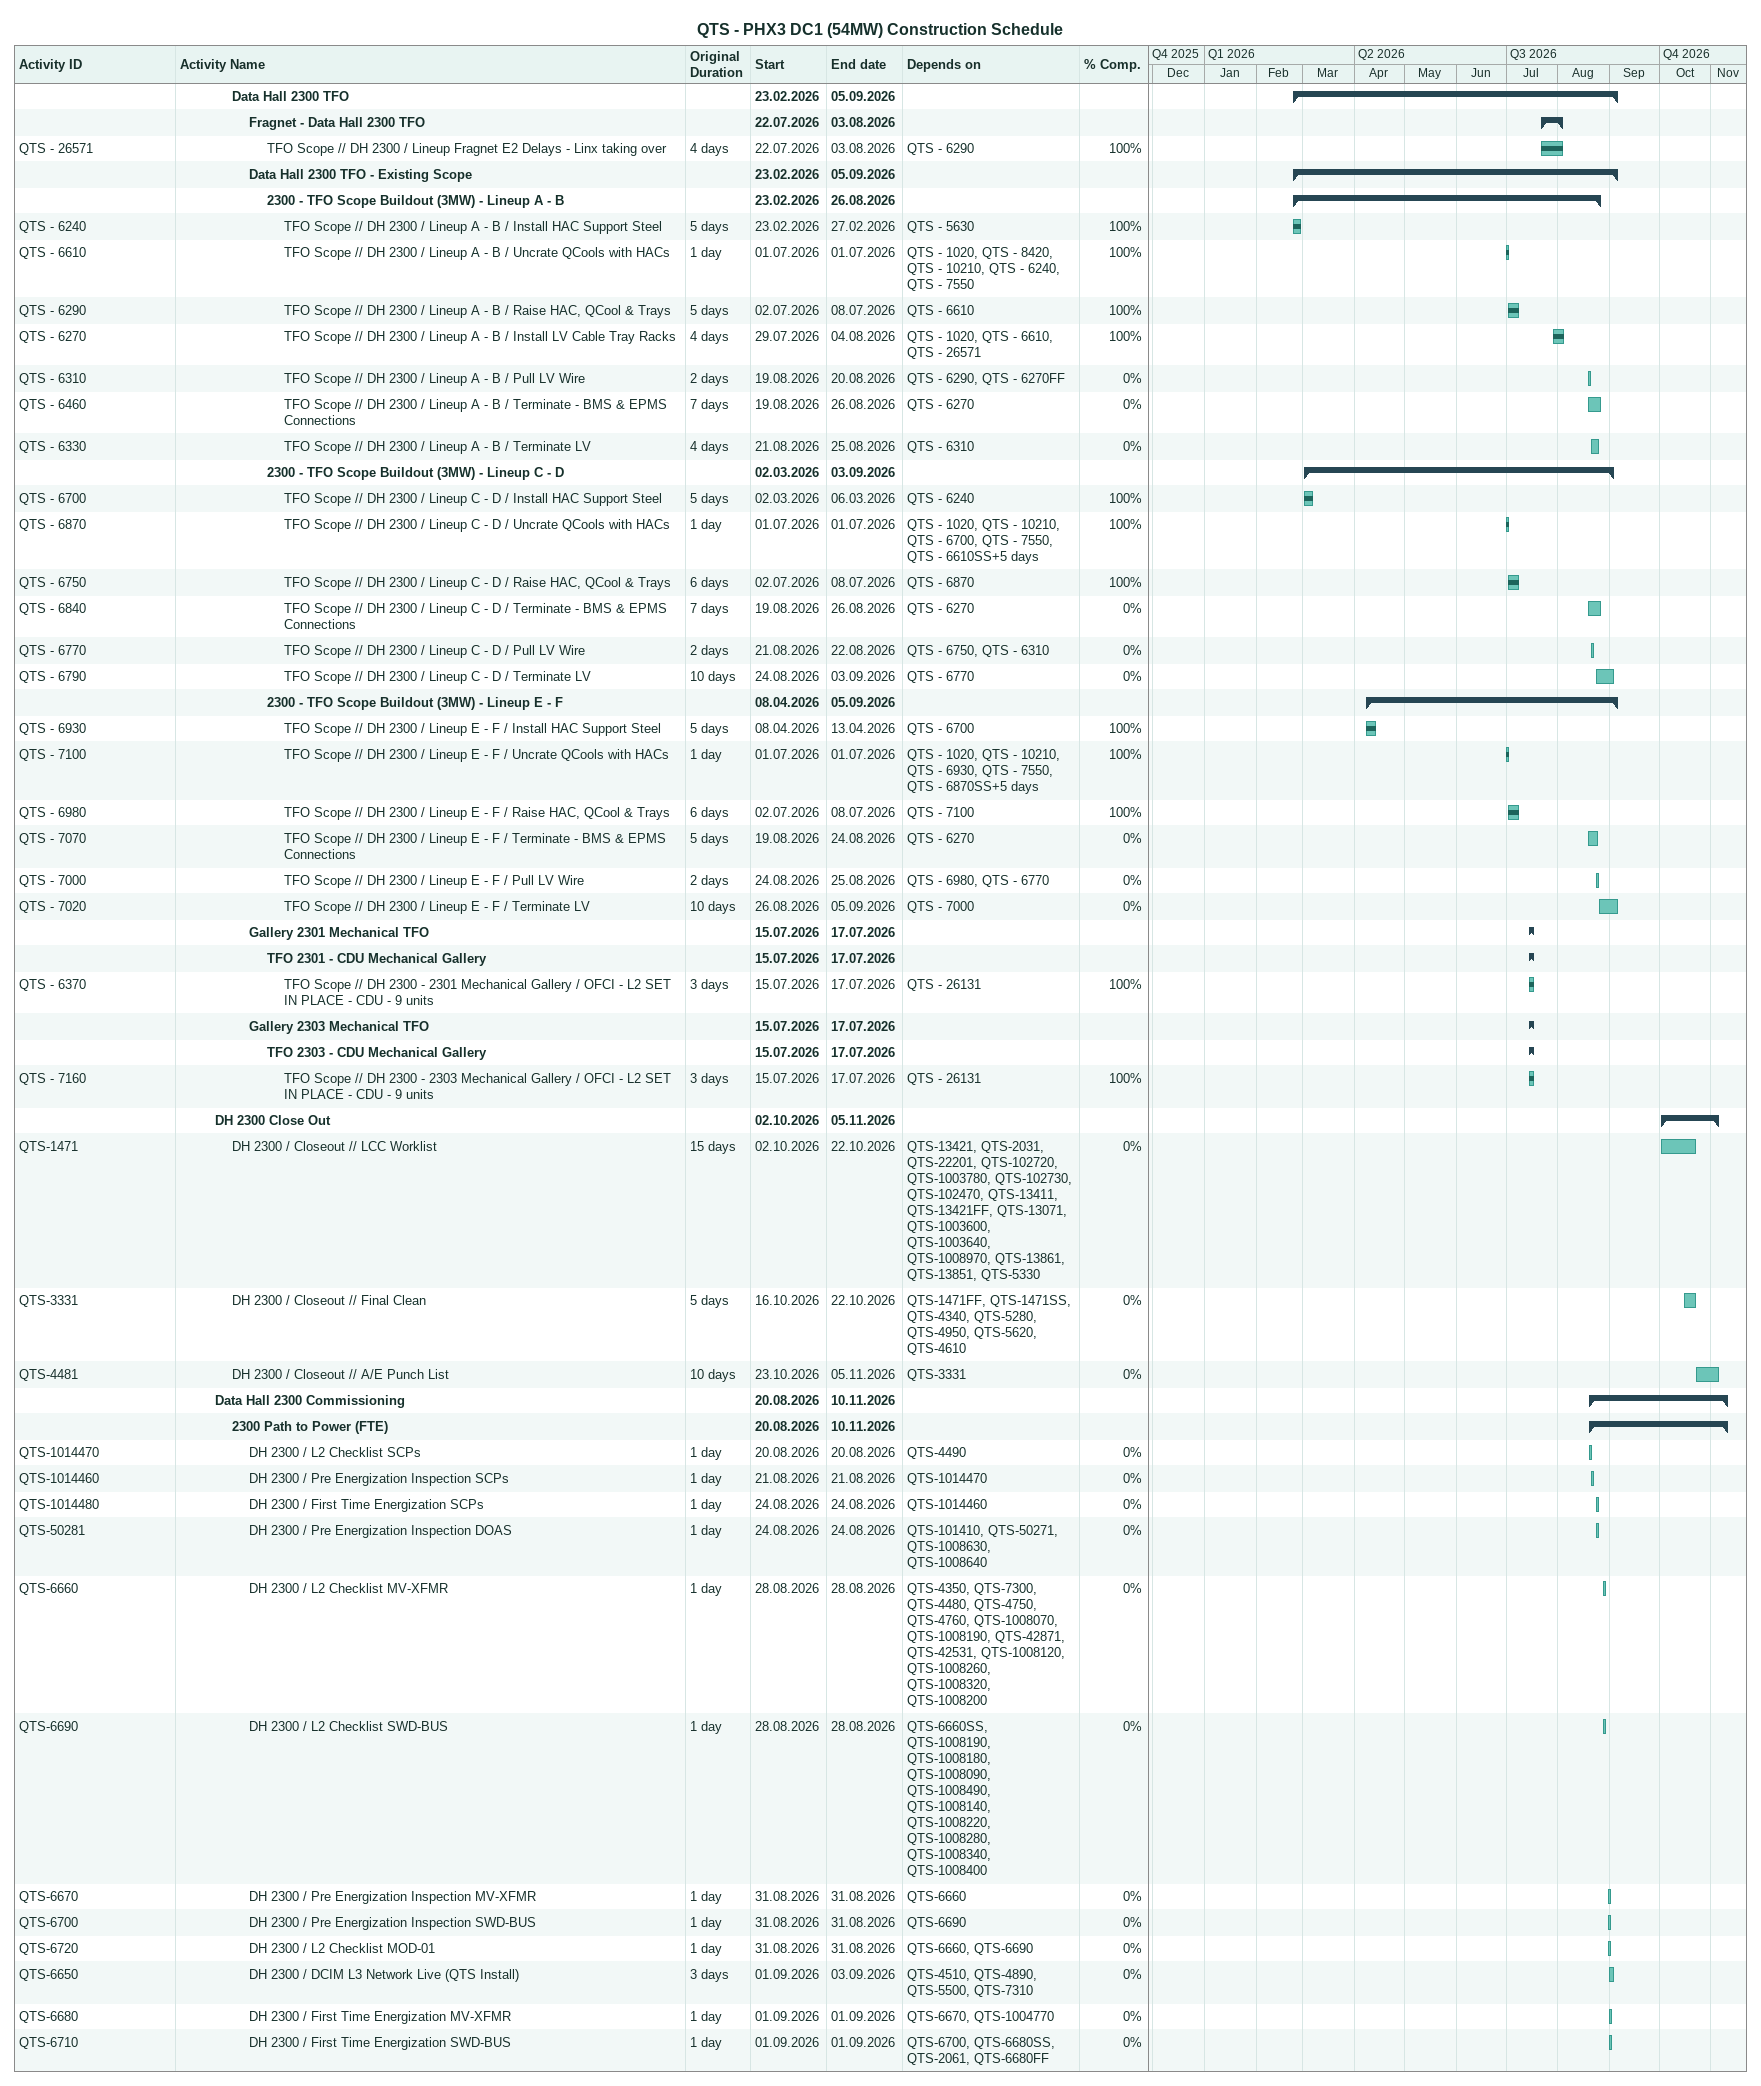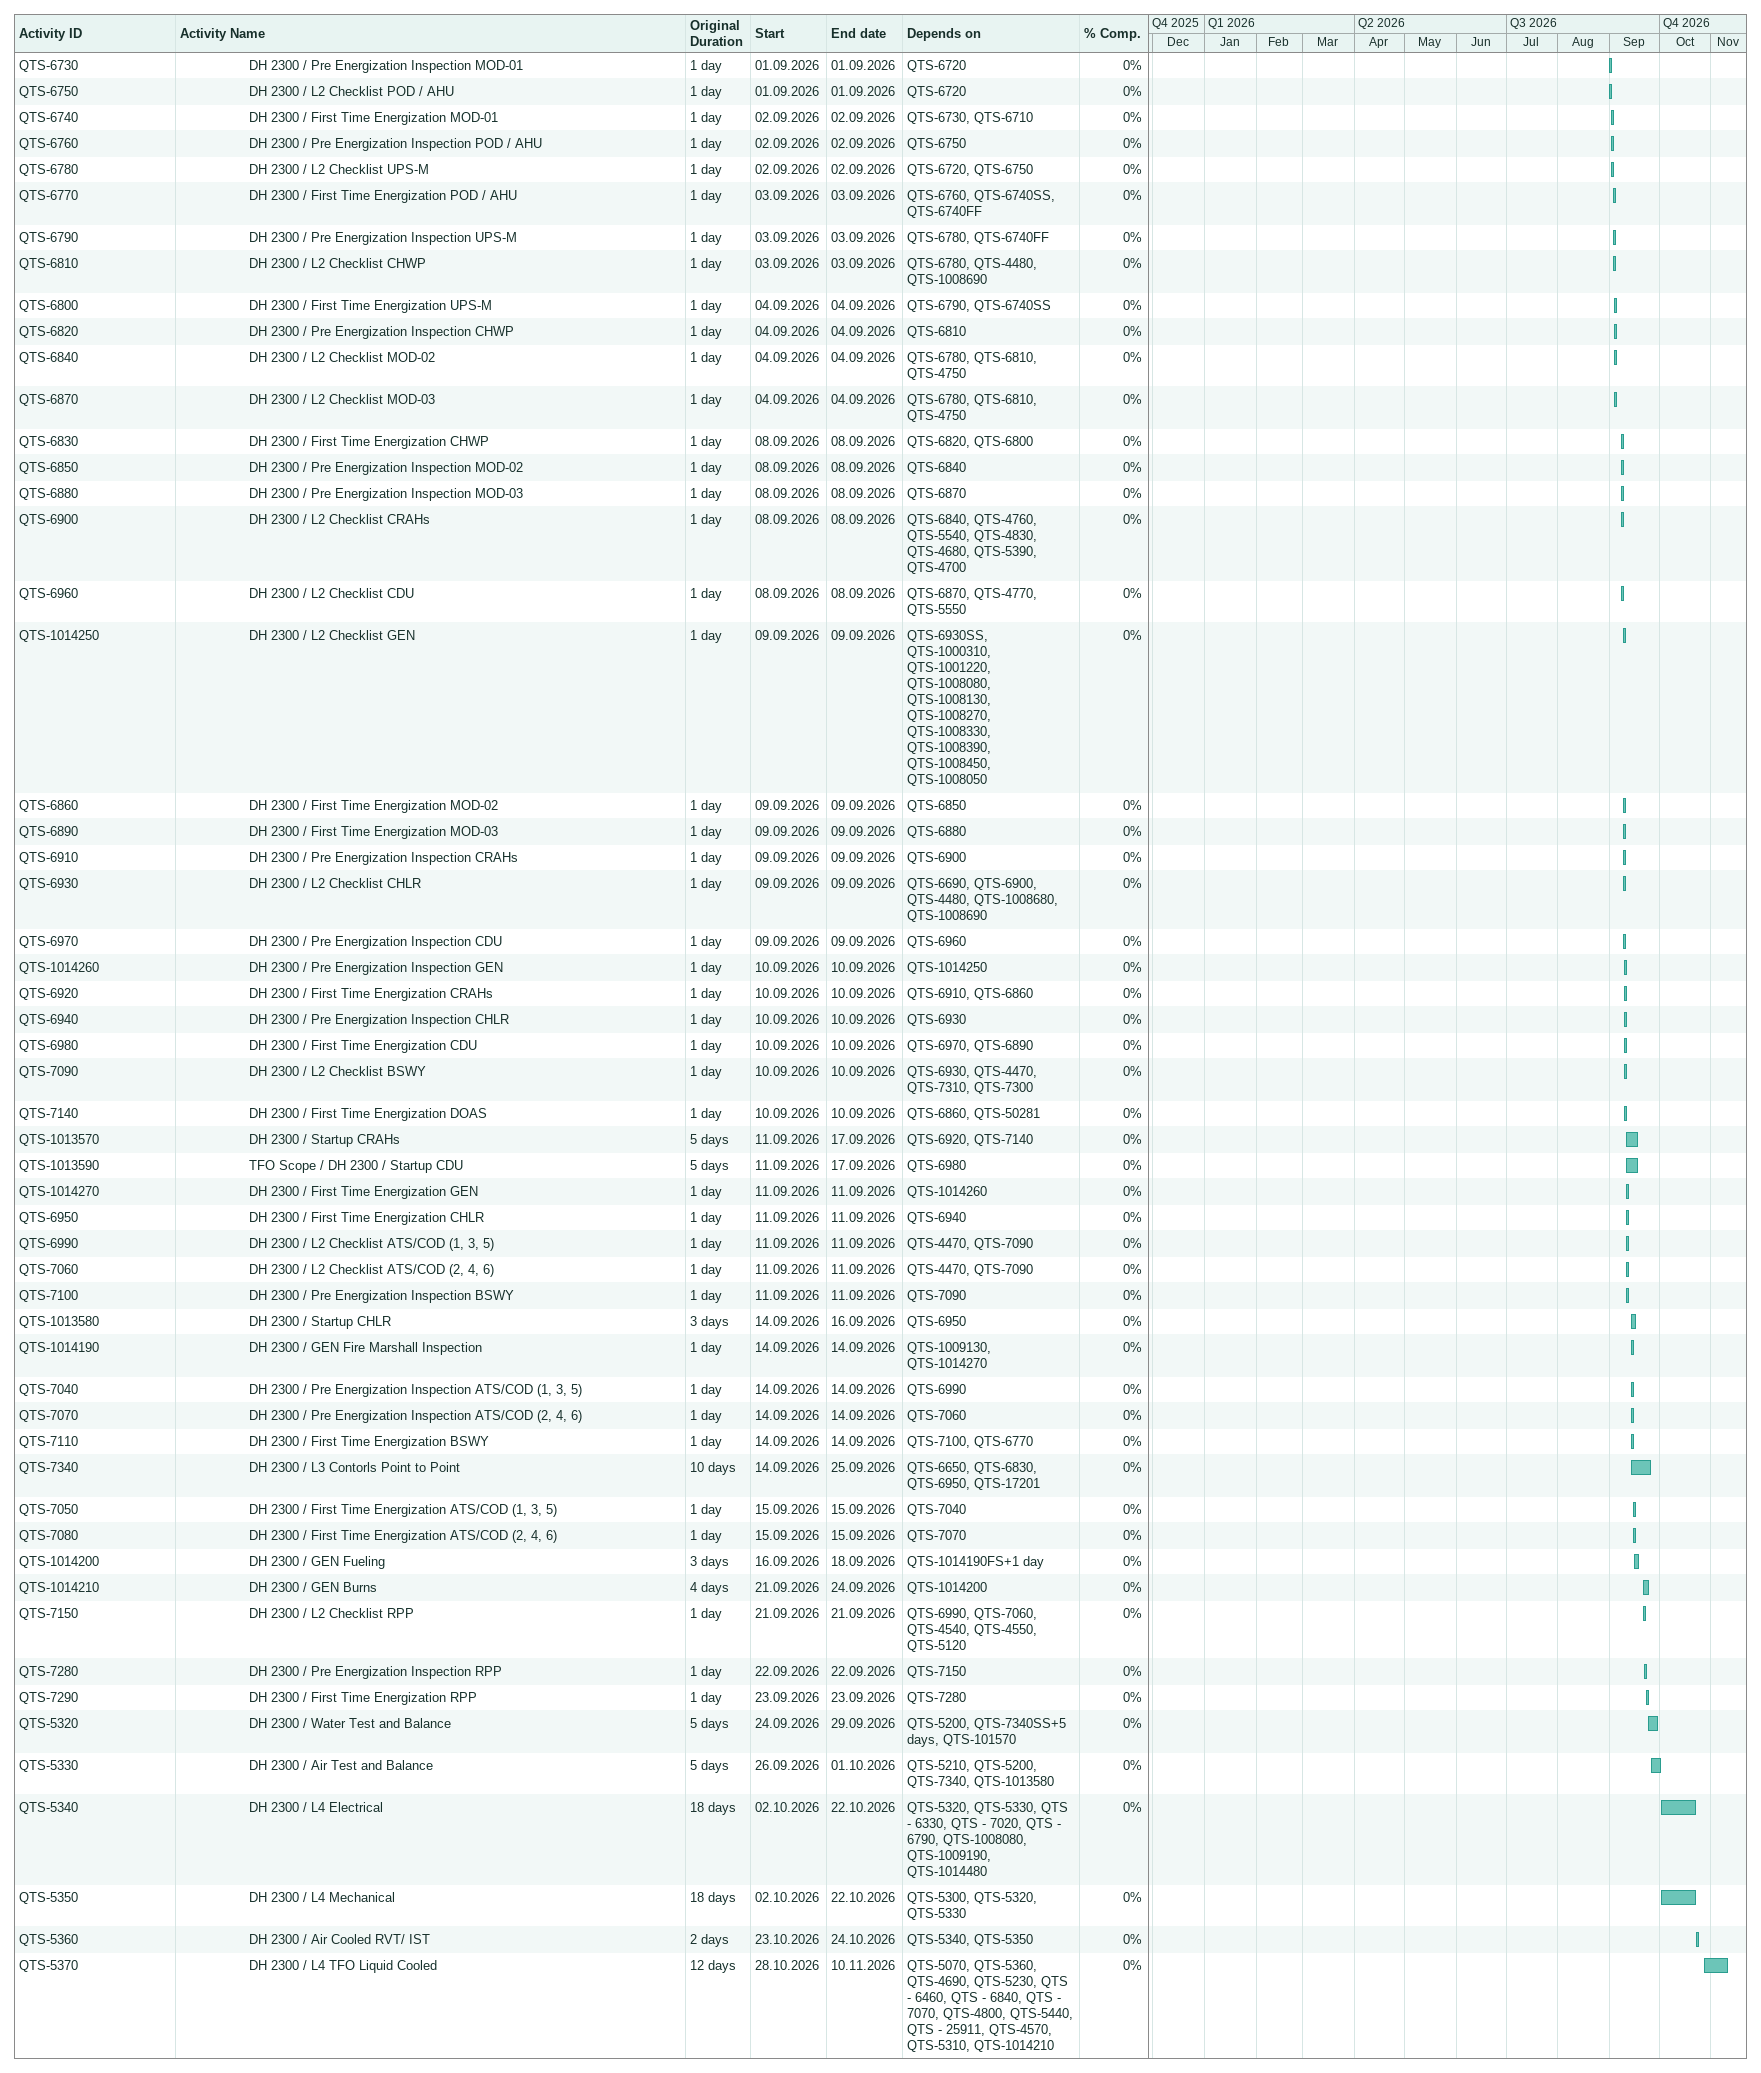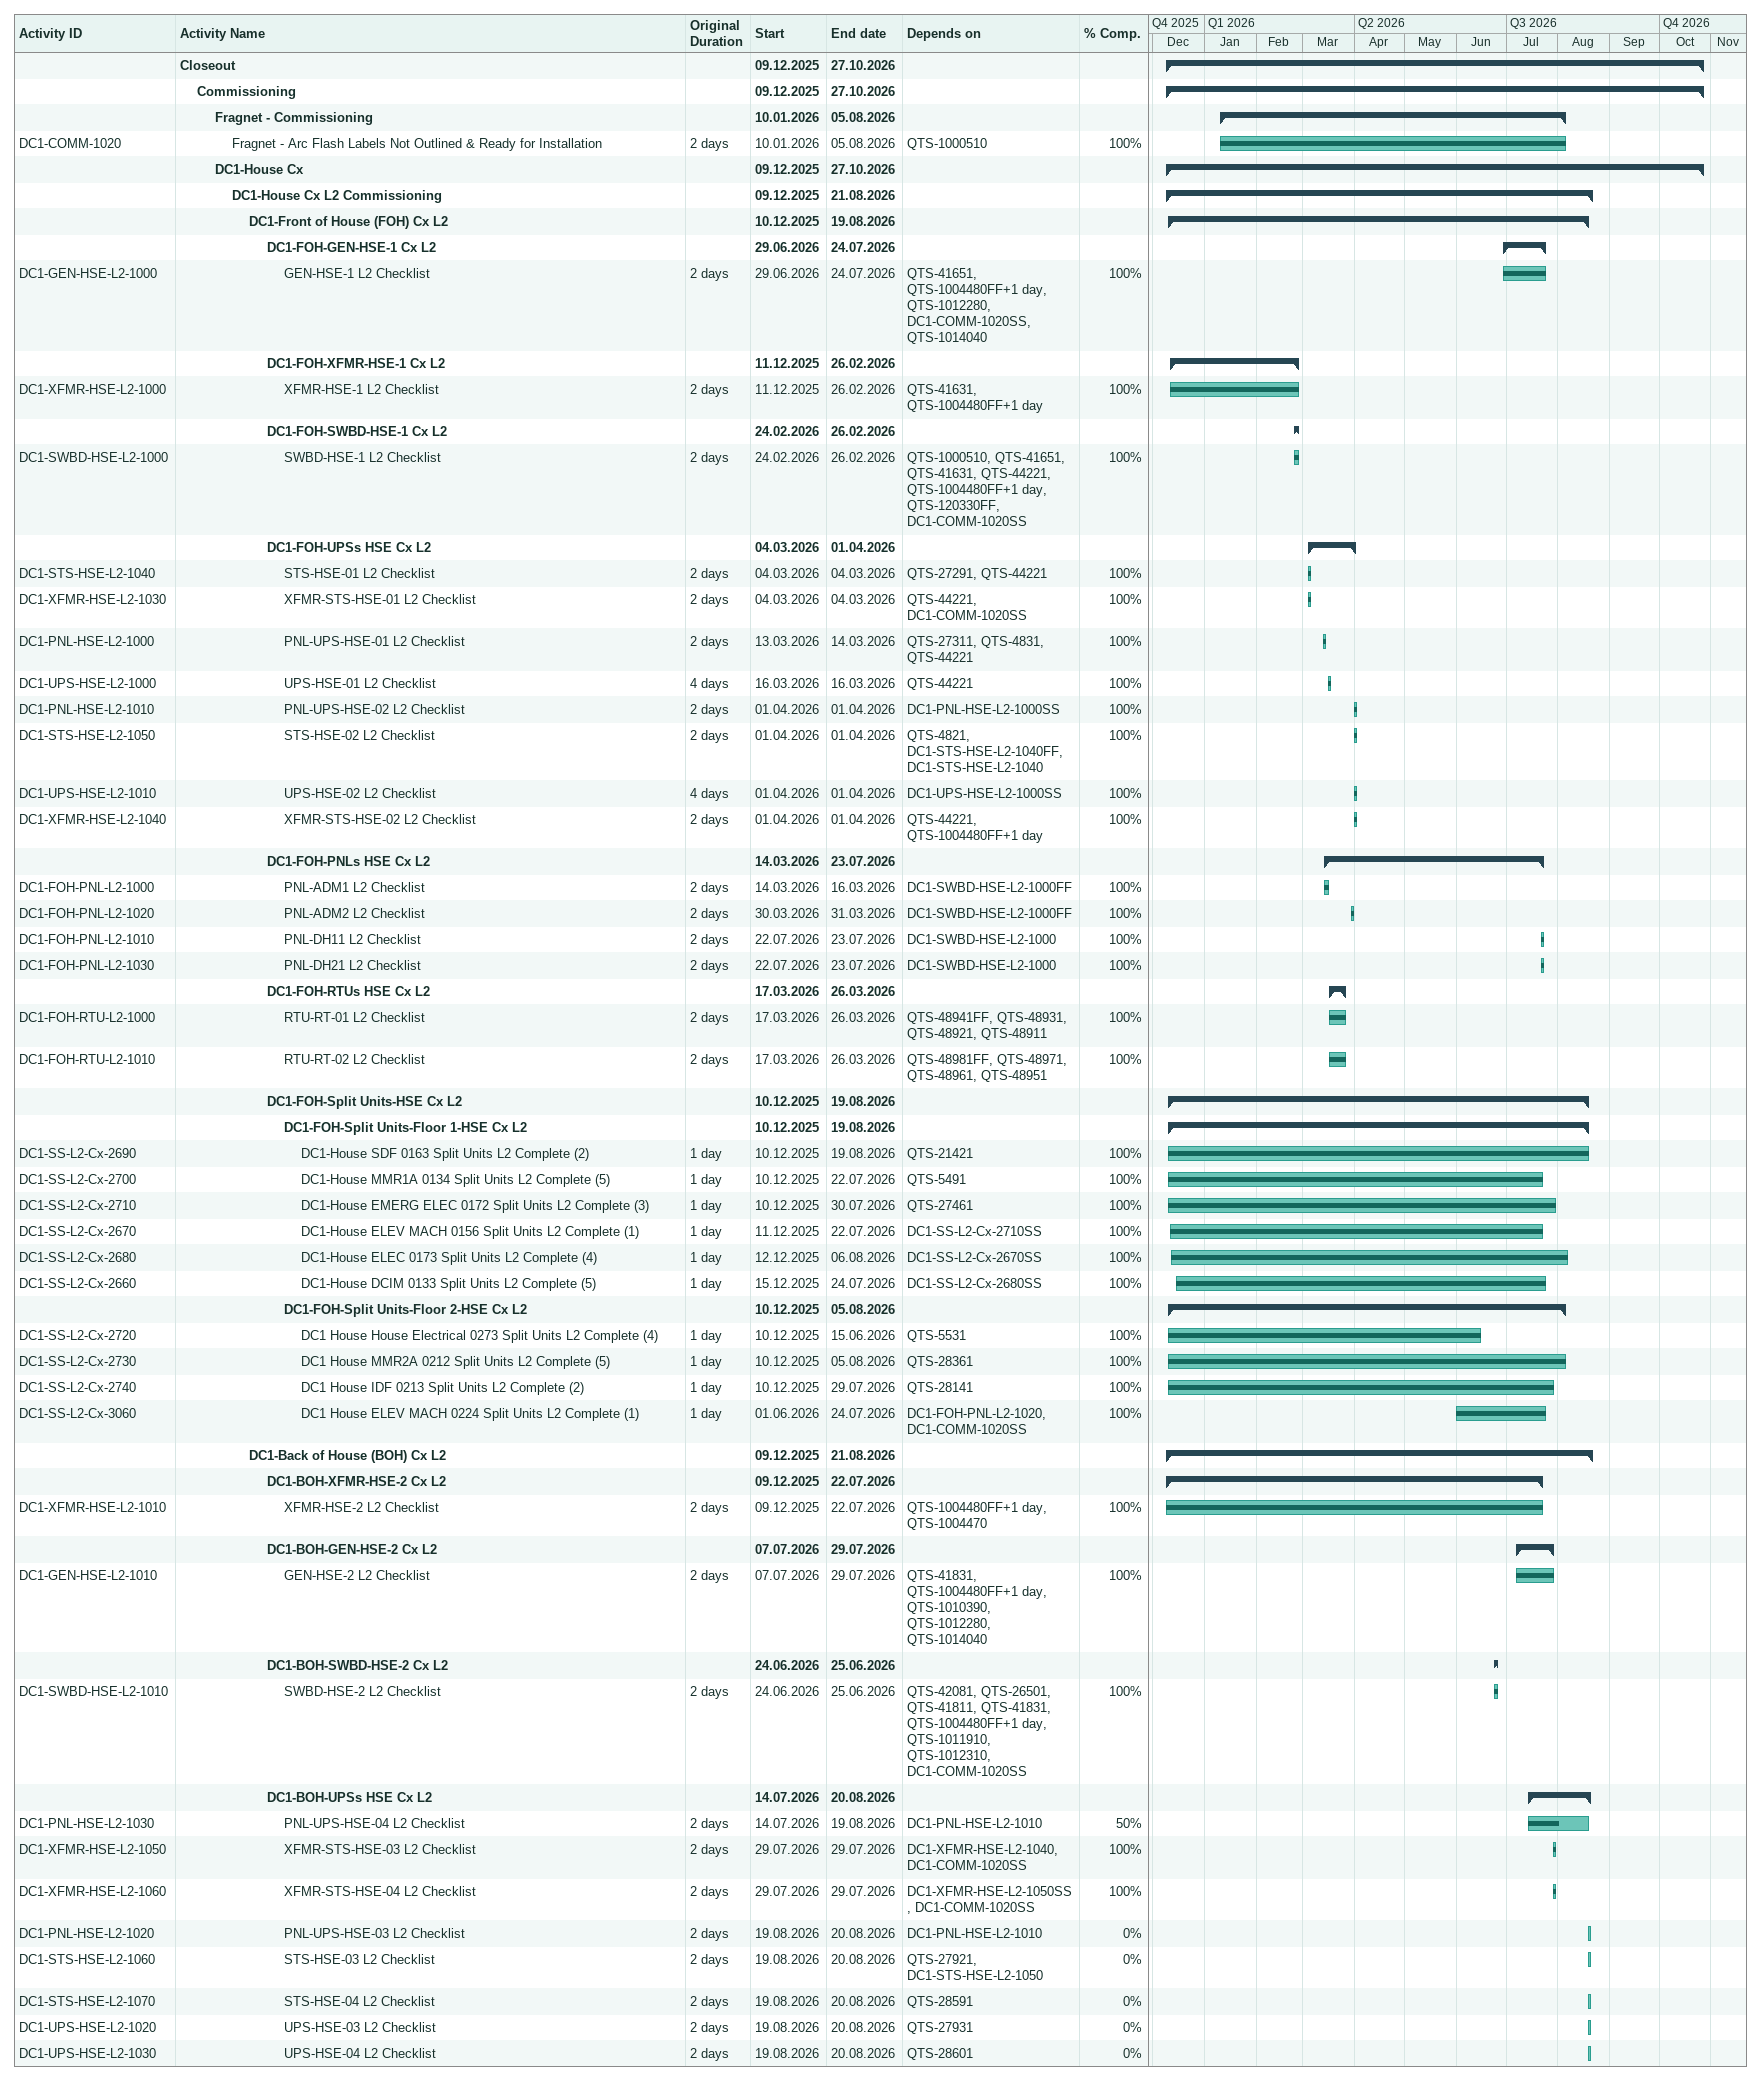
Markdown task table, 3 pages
QTS - PHX3 DC1 (54MW) Construction Schedule

| ID | Level | Task | Original duration | Start | Finish | Predecessors | % complete |
|---|---|---|---|---|---|---|---|
|  | 4 | **Data Hall 2300 TFO** |  | 2026-02-23 | 2026-09-05 |  |  |
|  | 5 | **Fragnet - Data Hall 2300 TFO** |  | 2026-07-22 | 2026-08-03 |  |  |
| QTS - 26571 | 6 | TFO Scope // DH 2300 / Lineup Fragnet E2 Delays - Linx taking over | 4d | 2026-07-22 | 2026-08-03 | QTS - 6290 | 100 |
|  | 5 | **Data Hall 2300 TFO - Existing Scope** |  | 2026-02-23 | 2026-09-05 |  |  |
|  | 6 | **2300 - TFO Scope Buildout (3MW) - Lineup A - B** |  | 2026-02-23 | 2026-08-26 |  |  |
| QTS - 6240 | 7 | TFO Scope // DH 2300 / Lineup A - B / Install HAC Support Steel | 5d | 2026-02-23 | 2026-02-27 | QTS - 5630 | 100 |
| QTS - 6610 | 7 | TFO Scope // DH 2300 / Lineup A - B / Uncrate QCools with HACs | 1d | 2026-07-01 | 2026-07-01 | QTS - 1020, QTS - 8420, QTS - 10210, QTS - 6240, QTS - 7550 | 100 |
| QTS - 6290 | 7 | TFO Scope // DH 2300 / Lineup A - B / Raise HAC, QCool & Trays | 5d | 2026-07-02 | 2026-07-08 | QTS - 6610 | 100 |
| QTS - 6270 | 7 | TFO Scope // DH 2300 / Lineup A - B / Install LV Cable Tray Racks | 4d | 2026-07-29 | 2026-08-04 | QTS - 1020, QTS - 6610, QTS - 26571 | 100 |
| QTS - 6310 | 7 | TFO Scope // DH 2300 / Lineup A - B / Pull LV Wire | 2d | 2026-08-19 | 2026-08-20 | QTS - 6290, QTS - 6270FF | 0 |
| QTS - 6460 | 7 | TFO Scope // DH 2300 / Lineup A - B / Terminate - BMS & EPMS Connections | 7d | 2026-08-19 | 2026-08-26 | QTS - 6270 | 0 |
| QTS - 6330 | 7 | TFO Scope // DH 2300 / Lineup A - B / Terminate LV | 4d | 2026-08-21 | 2026-08-25 | QTS - 6310 | 0 |
|  | 6 | **2300 - TFO Scope Buildout (3MW) - Lineup C - D** |  | 2026-03-02 | 2026-09-03 |  |  |
| QTS - 6700 | 7 | TFO Scope // DH 2300 / Lineup C - D / Install HAC Support Steel | 5d | 2026-03-02 | 2026-03-06 | QTS - 6240 | 100 |
| QTS - 6870 | 7 | TFO Scope // DH 2300 / Lineup C - D / Uncrate QCools with HACs | 1d | 2026-07-01 | 2026-07-01 | QTS - 1020, QTS - 10210, QTS - 6700, QTS - 7550, QTS - 6610SS+5d | 100 |
| QTS - 6750 | 7 | TFO Scope // DH 2300 / Lineup C - D / Raise HAC, QCool & Trays | 6d | 2026-07-02 | 2026-07-08 | QTS - 6870 | 100 |
| QTS - 6840 | 7 | TFO Scope // DH 2300 / Lineup C - D / Terminate - BMS & EPMS Connections | 7d | 2026-08-19 | 2026-08-26 | QTS - 6270 | 0 |
| QTS - 6770 | 7 | TFO Scope // DH 2300 / Lineup C - D / Pull LV Wire | 2d | 2026-08-21 | 2026-08-22 | QTS - 6750, QTS - 6310 | 0 |
| QTS - 6790 | 7 | TFO Scope // DH 2300 / Lineup C - D / Terminate LV | 10d | 2026-08-24 | 2026-09-03 | QTS - 6770 | 0 |
|  | 6 | **2300 - TFO Scope Buildout (3MW) - Lineup E - F** |  | 2026-04-08 | 2026-09-05 |  |  |
| QTS - 6930 | 7 | TFO Scope // DH 2300 / Lineup E - F / Install HAC Support Steel | 5d | 2026-04-08 | 2026-04-13 | QTS - 6700 | 100 |
| QTS - 7100 | 7 | TFO Scope // DH 2300 / Lineup E - F / Uncrate QCools with HACs | 1d | 2026-07-01 | 2026-07-01 | QTS - 1020, QTS - 10210, QTS - 6930, QTS - 7550, QTS - 6870SS+5d | 100 |
| QTS - 6980 | 7 | TFO Scope // DH 2300 / Lineup E - F / Raise HAC, QCool & Trays | 6d | 2026-07-02 | 2026-07-08 | QTS - 7100 | 100 |
| QTS - 7070 | 7 | TFO Scope // DH 2300 / Lineup E - F / Terminate - BMS & EPMS Connections | 5d | 2026-08-19 | 2026-08-24 | QTS - 6270 | 0 |
| QTS - 7000 | 7 | TFO Scope // DH 2300 / Lineup E - F / Pull LV Wire | 2d | 2026-08-24 | 2026-08-25 | QTS - 6980, QTS - 6770 | 0 |
| QTS - 7020 | 7 | TFO Scope // DH 2300 / Lineup E - F / Terminate LV | 10d | 2026-08-26 | 2026-09-05 | QTS - 7000 | 0 |
|  | 5 | **Gallery 2301 Mechanical TFO** |  | 2026-07-15 | 2026-07-17 |  |  |
|  | 6 | **TFO 2301 - CDU Mechanical Gallery** |  | 2026-07-15 | 2026-07-17 |  |  |
| QTS - 6370 | 7 | TFO Scope // DH 2300 - 2301 Mechanical Gallery / OFCI - L2 SET IN PLACE - CDU - 9 units | 3d | 2026-07-15 | 2026-07-17 | QTS - 26131 | 100 |
|  | 5 | **Gallery 2303 Mechanical TFO** |  | 2026-07-15 | 2026-07-17 |  |  |
|  | 6 | **TFO 2303 - CDU Mechanical Gallery** |  | 2026-07-15 | 2026-07-17 |  |  |
| QTS - 7160 | 7 | TFO Scope // DH 2300 - 2303 Mechanical Gallery / OFCI - L2 SET IN PLACE - CDU - 9 units | 3d | 2026-07-15 | 2026-07-17 | QTS - 26131 | 100 |
|  | 3 | **DH 2300 Close Out** |  | 2026-10-02 | 2026-11-05 |  |  |
| QTS-1471 | 4 | DH 2300 / Closeout // LCC Worklist | 15d | 2026-10-02 | 2026-10-22 | QTS-13421, QTS-2031, QTS-22201, QTS-102720, QTS-1003780, QTS-102730, QTS-102470, QTS-13411, QTS-13421FF, QTS-13071, QTS-1003600, QTS-1003640, QTS-1008970, QTS-13861, QTS-13851, QTS-5330 | 0 |
| QTS-3331 | 4 | DH 2300 / Closeout // Final Clean | 5d | 2026-10-16 | 2026-10-22 | QTS-1471FF, QTS-1471SS, QTS-4340, QTS-5280, QTS-4950, QTS-5620, QTS-4610 | 0 |
| QTS-4481 | 4 | DH 2300 / Closeout // A/E Punch List | 10d | 2026-10-23 | 2026-11-05 | QTS-3331 | 0 |
|  | 3 | **Data Hall 2300 Commissioning** |  | 2026-08-20 | 2026-11-10 |  |  |
|  | 4 | **2300 Path to Power (FTE)** |  | 2026-08-20 | 2026-11-10 |  |  |
| QTS-1014470 | 5 | DH 2300 / L2 Checklist SCPs | 1d | 2026-08-20 | 2026-08-20 | QTS-4490 | 0 |
| QTS-1014460 | 5 | DH 2300 / Pre Energization Inspection SCPs | 1d | 2026-08-21 | 2026-08-21 | QTS-1014470 | 0 |
| QTS-1014480 | 5 | DH 2300 / First Time Energization SCPs | 1d | 2026-08-24 | 2026-08-24 | QTS-1014460 | 0 |
| QTS-50281 | 5 | DH 2300 / Pre Energization Inspection DOAS | 1d | 2026-08-24 | 2026-08-24 | QTS-101410, QTS-50271, QTS-1008630, QTS-1008640 | 0 |
| QTS-6660 | 5 | DH 2300 / L2 Checklist MV-XFMR | 1d | 2026-08-28 | 2026-08-28 | QTS-4350, QTS-7300, QTS-4480, QTS-4750, QTS-4760, QTS-1008070, QTS-1008190, QTS-42871, QTS-42531, QTS-1008120, QTS-1008260, QTS-1008320, QTS-1008200 | 0 |
| QTS-6690 | 5 | DH 2300 / L2 Checklist SWD-BUS | 1d | 2026-08-28 | 2026-08-28 | QTS-6660SS, QTS-1008190, QTS-1008180, QTS-1008090, QTS-1008490, QTS-1008140, QTS-1008220, QTS-1008280, QTS-1008340, QTS-1008400 | 0 |
| QTS-6670 | 5 | DH 2300 / Pre Energization Inspection MV-XFMR | 1d | 2026-08-31 | 2026-08-31 | QTS-6660 | 0 |
| QTS-6700 | 5 | DH 2300 / Pre Energization Inspection SWD-BUS | 1d | 2026-08-31 | 2026-08-31 | QTS-6690 | 0 |
| QTS-6720 | 5 | DH 2300 / L2 Checklist MOD-01 | 1d | 2026-08-31 | 2026-08-31 | QTS-6660, QTS-6690 | 0 |
| QTS-6650 | 5 | DH 2300 / DCIM L3 Network Live (QTS Install) | 3d | 2026-09-01 | 2026-09-03 | QTS-4510, QTS-4890, QTS-5500, QTS-7310 | 0 |
| QTS-6680 | 5 | DH 2300 / First Time Energization MV-XFMR | 1d | 2026-09-01 | 2026-09-01 | QTS-6670, QTS-1004770 | 0 |
| QTS-6710 | 5 | DH 2300 / First Time Energization SWD-BUS | 1d | 2026-09-01 | 2026-09-01 | QTS-6700, QTS-6680SS, QTS-2061, QTS-6680FF | 0 |
| QTS-6730 | 5 | DH 2300 / Pre Energization Inspection MOD-01 | 1d | 2026-09-01 | 2026-09-01 | QTS-6720 | 0 |
| QTS-6750 | 5 | DH 2300 / L2 Checklist POD / AHU | 1d | 2026-09-01 | 2026-09-01 | QTS-6720 | 0 |
| QTS-6740 | 5 | DH 2300 / First Time Energization MOD-01 | 1d | 2026-09-02 | 2026-09-02 | QTS-6730, QTS-6710 | 0 |
| QTS-6760 | 5 | DH 2300 / Pre Energization Inspection POD / AHU | 1d | 2026-09-02 | 2026-09-02 | QTS-6750 | 0 |
| QTS-6780 | 5 | DH 2300 / L2 Checklist UPS-M | 1d | 2026-09-02 | 2026-09-02 | QTS-6720, QTS-6750 | 0 |
| QTS-6770 | 5 | DH 2300 / First Time Energization POD / AHU | 1d | 2026-09-03 | 2026-09-03 | QTS-6760, QTS-6740SS, QTS-6740FF | 0 |
| QTS-6790 | 5 | DH 2300 / Pre Energization Inspection UPS-M | 1d | 2026-09-03 | 2026-09-03 | QTS-6780, QTS-6740FF | 0 |
| QTS-6810 | 5 | DH 2300 / L2 Checklist CHWP | 1d | 2026-09-03 | 2026-09-03 | QTS-6780, QTS-4480, QTS-1008690 | 0 |
| QTS-6800 | 5 | DH 2300 / First Time Energization UPS-M | 1d | 2026-09-04 | 2026-09-04 | QTS-6790, QTS-6740SS | 0 |
| QTS-6820 | 5 | DH 2300 / Pre Energization Inspection CHWP | 1d | 2026-09-04 | 2026-09-04 | QTS-6810 | 0 |
| QTS-6840 | 5 | DH 2300 / L2 Checklist MOD-02 | 1d | 2026-09-04 | 2026-09-04 | QTS-6780, QTS-6810, QTS-4750 | 0 |
| QTS-6870 | 5 | DH 2300 / L2 Checklist MOD-03 | 1d | 2026-09-04 | 2026-09-04 | QTS-6780, QTS-6810, QTS-4750 | 0 |
| QTS-6830 | 5 | DH 2300 / First Time Energization CHWP | 1d | 2026-09-08 | 2026-09-08 | QTS-6820, QTS-6800 | 0 |
| QTS-6850 | 5 | DH 2300 / Pre Energization Inspection MOD-02 | 1d | 2026-09-08 | 2026-09-08 | QTS-6840 | 0 |
| QTS-6880 | 5 | DH 2300 / Pre Energization Inspection MOD-03 | 1d | 2026-09-08 | 2026-09-08 | QTS-6870 | 0 |
| QTS-6900 | 5 | DH 2300 / L2 Checklist CRAHs | 1d | 2026-09-08 | 2026-09-08 | QTS-6840, QTS-4760, QTS-5540, QTS-4830, QTS-4680, QTS-5390, QTS-4700 | 0 |
| QTS-6960 | 5 | DH 2300 / L2 Checklist CDU | 1d | 2026-09-08 | 2026-09-08 | QTS-6870, QTS-4770, QTS-5550 | 0 |
| QTS-1014250 | 5 | DH 2300 / L2 Checklist GEN | 1d | 2026-09-09 | 2026-09-09 | QTS-6930SS, QTS-1000310, QTS-1001220, QTS-1008080, QTS-1008130, QTS-1008270, QTS-1008330, QTS-1008390, QTS-1008450, QTS-1008050 | 0 |
| QTS-6860 | 5 | DH 2300 / First Time Energization MOD-02 | 1d | 2026-09-09 | 2026-09-09 | QTS-6850 | 0 |
| QTS-6890 | 5 | DH 2300 / First Time Energization MOD-03 | 1d | 2026-09-09 | 2026-09-09 | QTS-6880 | 0 |
| QTS-6910 | 5 | DH 2300 / Pre Energization Inspection CRAHs | 1d | 2026-09-09 | 2026-09-09 | QTS-6900 | 0 |
| QTS-6930 | 5 | DH 2300 / L2 Checklist CHLR | 1d | 2026-09-09 | 2026-09-09 | QTS-6690, QTS-6900, QTS-4480, QTS-1008680, QTS-1008690 | 0 |
| QTS-6970 | 5 | DH 2300 / Pre Energization Inspection CDU | 1d | 2026-09-09 | 2026-09-09 | QTS-6960 | 0 |
| QTS-1014260 | 5 | DH 2300 / Pre Energization Inspection GEN | 1d | 2026-09-10 | 2026-09-10 | QTS-1014250 | 0 |
| QTS-6920 | 5 | DH 2300 / First Time Energization CRAHs | 1d | 2026-09-10 | 2026-09-10 | QTS-6910, QTS-6860 | 0 |
| QTS-6940 | 5 | DH 2300 / Pre Energization Inspection CHLR | 1d | 2026-09-10 | 2026-09-10 | QTS-6930 | 0 |
| QTS-6980 | 5 | DH 2300 / First Time Energization CDU | 1d | 2026-09-10 | 2026-09-10 | QTS-6970, QTS-6890 | 0 |
| QTS-7090 | 5 | DH 2300 / L2 Checklist BSWY | 1d | 2026-09-10 | 2026-09-10 | QTS-6930, QTS-4470, QTS-7310, QTS-7300 | 0 |
| QTS-7140 | 5 | DH 2300 / First Time Energization DOAS | 1d | 2026-09-10 | 2026-09-10 | QTS-6860, QTS-50281 | 0 |
| QTS-1013570 | 5 | DH 2300 / Startup CRAHs | 5d | 2026-09-11 | 2026-09-17 | QTS-6920, QTS-7140 | 0 |
| QTS-1013590 | 5 | TFO Scope / DH 2300 / Startup CDU | 5d | 2026-09-11 | 2026-09-17 | QTS-6980 | 0 |
| QTS-1014270 | 5 | DH 2300 / First Time Energization GEN | 1d | 2026-09-11 | 2026-09-11 | QTS-1014260 | 0 |
| QTS-6950 | 5 | DH 2300 / First Time Energization CHLR | 1d | 2026-09-11 | 2026-09-11 | QTS-6940 | 0 |
| QTS-6990 | 5 | DH 2300 / L2 Checklist ATS/COD (1, 3, 5) | 1d | 2026-09-11 | 2026-09-11 | QTS-4470, QTS-7090 | 0 |
| QTS-7060 | 5 | DH 2300 / L2 Checklist ATS/COD (2, 4, 6) | 1d | 2026-09-11 | 2026-09-11 | QTS-4470, QTS-7090 | 0 |
| QTS-7100 | 5 | DH 2300 / Pre Energization Inspection BSWY | 1d | 2026-09-11 | 2026-09-11 | QTS-7090 | 0 |
| QTS-1013580 | 5 | DH 2300 / Startup CHLR | 3d | 2026-09-14 | 2026-09-16 | QTS-6950 | 0 |
| QTS-1014190 | 5 | DH 2300 / GEN Fire Marshall Inspection | 1d | 2026-09-14 | 2026-09-14 | QTS-1009130, QTS-1014270 | 0 |
| QTS-7040 | 5 | DH 2300 / Pre Energization Inspection ATS/COD (1, 3, 5) | 1d | 2026-09-14 | 2026-09-14 | QTS-6990 | 0 |
| QTS-7070 | 5 | DH 2300 / Pre Energization Inspection ATS/COD (2, 4, 6) | 1d | 2026-09-14 | 2026-09-14 | QTS-7060 | 0 |
| QTS-7110 | 5 | DH 2300 / First Time Energization BSWY | 1d | 2026-09-14 | 2026-09-14 | QTS-7100, QTS-6770 | 0 |
| QTS-7340 | 5 | DH 2300 / L3 Contorls Point to Point | 10d | 2026-09-14 | 2026-09-25 | QTS-6650, QTS-6830, QTS-6950, QTS-17201 | 0 |
| QTS-7050 | 5 | DH 2300 / First Time Energization ATS/COD (1, 3, 5) | 1d | 2026-09-15 | 2026-09-15 | QTS-7040 | 0 |
| QTS-7080 | 5 | DH 2300 / First Time Energization ATS/COD (2, 4, 6) | 1d | 2026-09-15 | 2026-09-15 | QTS-7070 | 0 |
| QTS-1014200 | 5 | DH 2300 / GEN Fueling | 3d | 2026-09-16 | 2026-09-18 | QTS-1014190FS+1d | 0 |
| QTS-1014210 | 5 | DH 2300 / GEN Burns | 4d | 2026-09-21 | 2026-09-24 | QTS-1014200 | 0 |
| QTS-7150 | 5 | DH 2300 / L2 Checklist RPP | 1d | 2026-09-21 | 2026-09-21 | QTS-6990, QTS-7060, QTS-4540, QTS-4550, QTS-5120 | 0 |
| QTS-7280 | 5 | DH 2300 / Pre Energization Inspection RPP | 1d | 2026-09-22 | 2026-09-22 | QTS-7150 | 0 |
| QTS-7290 | 5 | DH 2300 / First Time Energization RPP | 1d | 2026-09-23 | 2026-09-23 | QTS-7280 | 0 |
| QTS-5320 | 5 | DH 2300 / Water Test and Balance | 5d | 2026-09-24 | 2026-09-29 | QTS-5200, QTS-7340SS+5d, QTS-101570 | 0 |
| QTS-5330 | 5 | DH 2300 / Air Test and Balance | 5d | 2026-09-26 | 2026-10-01 | QTS-5210, QTS-5200, QTS-7340, QTS-1013580 | 0 |
| QTS-5340 | 5 | DH 2300 / L4 Electrical | 18d | 2026-10-02 | 2026-10-22 | QTS-5320, QTS-5330, QTS - 6330, QTS - 7020, QTS - 6790, QTS-1008080, QTS-1009190, QTS-1014480 | 0 |
| QTS-5350 | 5 | DH 2300 / L4 Mechanical | 18d | 2026-10-02 | 2026-10-22 | QTS-5300, QTS-5320, QTS-5330 | 0 |
| QTS-5360 | 5 | DH 2300 / Air Cooled RVT/ IST | 2d | 2026-10-23 | 2026-10-24 | QTS-5340, QTS-5350 | 0 |
| QTS-5370 | 5 | DH 2300 / L4 TFO Liquid Cooled | 12d | 2026-10-28 | 2026-11-10 | QTS-5070, QTS-5360, QTS-4690, QTS-5230, QTS - 6460, QTS - 6840, QTS - 7070, QTS-4800, QTS-5440, QTS - 25911, QTS-4570, QTS-5310, QTS-1014210 | 0 |
|  | 1 | **Closeout** |  | 2025-12-09 | 2026-10-27 |  |  |
|  | 2 | **Commissioning** |  | 2025-12-09 | 2026-10-27 |  |  |
|  | 3 | **Fragnet - Commissioning** |  | 2026-01-10 | 2026-08-05 |  |  |
| DC1-COMM-1020 | 4 | Fragnet - Arc Flash Labels Not Outlined & Ready for Installation | 2d | 2026-01-10 | 2026-08-05 | QTS-1000510 | 100 |
|  | 3 | **DC1-House Cx** |  | 2025-12-09 | 2026-10-27 |  |  |
|  | 4 | **DC1-House Cx L2 Commissioning** |  | 2025-12-09 | 2026-08-21 |  |  |
|  | 5 | **DC1-Front of House (FOH) Cx L2** |  | 2025-12-10 | 2026-08-19 |  |  |
|  | 6 | **DC1-FOH-GEN-HSE-1 Cx L2** |  | 2026-06-29 | 2026-07-24 |  |  |
| DC1-GEN-HSE-L2-1000 | 7 | GEN-HSE-1 L2 Checklist | 2d | 2026-06-29 | 2026-07-24 | QTS-41651, QTS-1004480FF+1d, QTS-1012280, DC1-COMM-1020SS, QTS-1014040 | 100 |
|  | 6 | **DC1-FOH-XFMR-HSE-1 Cx L2** |  | 2025-12-11 | 2026-02-26 |  |  |
| DC1-XFMR-HSE-L2-1000 | 7 | XFMR-HSE-1 L2 Checklist | 2d | 2025-12-11 | 2026-02-26 | QTS-41631, QTS-1004480FF+1d | 100 |
|  | 6 | **DC1-FOH-SWBD-HSE-1 Cx L2** |  | 2026-02-24 | 2026-02-26 |  |  |
| DC1-SWBD-HSE-L2-1000 | 7 | SWBD-HSE-1 L2 Checklist | 2d | 2026-02-24 | 2026-02-26 | QTS-1000510, QTS-41651, QTS-41631, QTS-44221, QTS-1004480FF+1d, QTS-120330FF, DC1-COMM-1020SS | 100 |
|  | 6 | **DC1-FOH-UPSs HSE Cx L2** |  | 2026-03-04 | 2026-04-01 |  |  |
| DC1-STS-HSE-L2-1040 | 7 | STS-HSE-01 L2 Checklist | 2d | 2026-03-04 | 2026-03-04 | QTS-27291, QTS-44221 | 100 |
| DC1-XFMR-HSE-L2-1030 | 7 | XFMR-STS-HSE-01 L2 Checklist | 2d | 2026-03-04 | 2026-03-04 | QTS-44221, DC1-COMM-1020SS | 100 |
| DC1-PNL-HSE-L2-1000 | 7 | PNL-UPS-HSE-01 L2 Checklist | 2d | 2026-03-13 | 2026-03-14 | QTS-27311, QTS-4831, QTS-44221 | 100 |
| DC1-UPS-HSE-L2-1000 | 7 | UPS-HSE-01 L2 Checklist | 4d | 2026-03-16 | 2026-03-16 | QTS-44221 | 100 |
| DC1-PNL-HSE-L2-1010 | 7 | PNL-UPS-HSE-02 L2 Checklist | 2d | 2026-04-01 | 2026-04-01 | DC1-PNL-HSE-L2-1000SS | 100 |
| DC1-STS-HSE-L2-1050 | 7 | STS-HSE-02 L2 Checklist | 2d | 2026-04-01 | 2026-04-01 | QTS-4821, DC1-STS-HSE-L2-1040FF, DC1-STS-HSE-L2-1040 | 100 |
| DC1-UPS-HSE-L2-1010 | 7 | UPS-HSE-02 L2 Checklist | 4d | 2026-04-01 | 2026-04-01 | DC1-UPS-HSE-L2-1000SS | 100 |
| DC1-XFMR-HSE-L2-1040 | 7 | XFMR-STS-HSE-02 L2 Checklist | 2d | 2026-04-01 | 2026-04-01 | QTS-44221, QTS-1004480FF+1d | 100 |
|  | 6 | **DC1-FOH-PNLs HSE Cx L2** |  | 2026-03-14 | 2026-07-23 |  |  |
| DC1-FOH-PNL-L2-1000 | 7 | PNL-ADM1 L2 Checklist | 2d | 2026-03-14 | 2026-03-16 | DC1-SWBD-HSE-L2-1000FF | 100 |
| DC1-FOH-PNL-L2-1020 | 7 | PNL-ADM2 L2 Checklist | 2d | 2026-03-30 | 2026-03-31 | DC1-SWBD-HSE-L2-1000FF | 100 |
| DC1-FOH-PNL-L2-1010 | 7 | PNL-DH11 L2 Checklist | 2d | 2026-07-22 | 2026-07-23 | DC1-SWBD-HSE-L2-1000 | 100 |
| DC1-FOH-PNL-L2-1030 | 7 | PNL-DH21 L2 Checklist | 2d | 2026-07-22 | 2026-07-23 | DC1-SWBD-HSE-L2-1000 | 100 |
|  | 6 | **DC1-FOH-RTUs HSE Cx L2** |  | 2026-03-17 | 2026-03-26 |  |  |
| DC1-FOH-RTU-L2-1000 | 7 | RTU-RT-01 L2 Checklist | 2d | 2026-03-17 | 2026-03-26 | QTS-48941FF, QTS-48931, QTS-48921, QTS-48911 | 100 |
| DC1-FOH-RTU-L2-1010 | 7 | RTU-RT-02 L2 Checklist | 2d | 2026-03-17 | 2026-03-26 | QTS-48981FF, QTS-48971, QTS-48961, QTS-48951 | 100 |
|  | 6 | **DC1-FOH-Split Units-HSE Cx L2** |  | 2025-12-10 | 2026-08-19 |  |  |
|  | 7 | **DC1-FOH-Split Units-Floor 1-HSE Cx L2** |  | 2025-12-10 | 2026-08-19 |  |  |
| DC1-SS-L2-Cx-2690 | 8 | DC1-House SDF 0163 Split Units L2 Complete (2) | 1d | 2025-12-10 | 2026-08-19 | QTS-21421 | 100 |
| DC1-SS-L2-Cx-2700 | 8 | DC1-House MMR1A 0134 Split Units L2 Complete (5) | 1d | 2025-12-10 | 2026-07-22 | QTS-5491 | 100 |
| DC1-SS-L2-Cx-2710 | 8 | DC1-House EMERG ELEC 0172 Split Units L2 Complete (3) | 1d | 2025-12-10 | 2026-07-30 | QTS-27461 | 100 |
| DC1-SS-L2-Cx-2670 | 8 | DC1-House ELEV MACH 0156 Split Units L2 Complete (1) | 1d | 2025-12-11 | 2026-07-22 | DC1-SS-L2-Cx-2710SS | 100 |
| DC1-SS-L2-Cx-2680 | 8 | DC1-House ELEC 0173 Split Units L2 Complete (4) | 1d | 2025-12-12 | 2026-08-06 | DC1-SS-L2-Cx-2670SS | 100 |
| DC1-SS-L2-Cx-2660 | 8 | DC1-House DCIM 0133 Split Units L2 Complete (5) | 1d | 2025-12-15 | 2026-07-24 | DC1-SS-L2-Cx-2680SS | 100 |
|  | 7 | **DC1-FOH-Split Units-Floor 2-HSE Cx L2** |  | 2025-12-10 | 2026-08-05 |  |  |
| DC1-SS-L2-Cx-2720 | 8 | DC1 House House Electrical 0273 Split Units L2 Complete (4) | 1d | 2025-12-10 | 2026-06-15 | QTS-5531 | 100 |
| DC1-SS-L2-Cx-2730 | 8 | DC1 House MMR2A 0212 Split Units L2 Complete (5) | 1d | 2025-12-10 | 2026-08-05 | QTS-28361 | 100 |
| DC1-SS-L2-Cx-2740 | 8 | DC1 House IDF 0213 Split Units L2 Complete (2) | 1d | 2025-12-10 | 2026-07-29 | QTS-28141 | 100 |
| DC1-SS-L2-Cx-3060 | 8 | DC1 House ELEV MACH 0224 Split Units L2 Complete (1) | 1d | 2026-06-01 | 2026-07-24 | DC1-FOH-PNL-L2-1020, DC1-COMM-1020SS | 100 |
|  | 5 | **DC1-Back of House (BOH) Cx L2** |  | 2025-12-09 | 2026-08-21 |  |  |
|  | 6 | **DC1-BOH-XFMR-HSE-2 Cx L2** |  | 2025-12-09 | 2026-07-22 |  |  |
| DC1-XFMR-HSE-L2-1010 | 7 | XFMR-HSE-2 L2 Checklist | 2d | 2025-12-09 | 2026-07-22 | QTS-1004480FF+1d, QTS-1004470 | 100 |
|  | 6 | **DC1-BOH-GEN-HSE-2 Cx L2** |  | 2026-07-07 | 2026-07-29 |  |  |
| DC1-GEN-HSE-L2-1010 | 7 | GEN-HSE-2 L2 Checklist | 2d | 2026-07-07 | 2026-07-29 | QTS-41831, QTS-1004480FF+1d, QTS-1010390, QTS-1012280, QTS-1014040 | 100 |
|  | 6 | **DC1-BOH-SWBD-HSE-2 Cx L2** |  | 2026-06-24 | 2026-06-25 |  |  |
| DC1-SWBD-HSE-L2-1010 | 7 | SWBD-HSE-2 L2 Checklist | 2d | 2026-06-24 | 2026-06-25 | QTS-42081, QTS-26501, QTS-41811, QTS-41831, QTS-1004480FF+1d, QTS-1011910, QTS-1012310, DC1-COMM-1020SS | 100 |
|  | 6 | **DC1-BOH-UPSs HSE Cx L2** |  | 2026-07-14 | 2026-08-20 |  |  |
| DC1-PNL-HSE-L2-1030 | 7 | PNL-UPS-HSE-04 L2 Checklist | 2d | 2026-07-14 | 2026-08-19 | DC1-PNL-HSE-L2-1010 | 50 |
| DC1-XFMR-HSE-L2-1050 | 7 | XFMR-STS-HSE-03 L2 Checklist | 2d | 2026-07-29 | 2026-07-29 | DC1-XFMR-HSE-L2-1040, DC1-COMM-1020SS | 100 |
| DC1-XFMR-HSE-L2-1060 | 7 | XFMR-STS-HSE-04 L2 Checklist | 2d | 2026-07-29 | 2026-07-29 | DC1-XFMR-HSE-L2-1050SS, DC1-COMM-1020SS | 100 |
| DC1-PNL-HSE-L2-1020 | 7 | PNL-UPS-HSE-03 L2 Checklist | 2d | 2026-08-19 | 2026-08-20 | DC1-PNL-HSE-L2-1010 | 0 |
| DC1-STS-HSE-L2-1060 | 7 | STS-HSE-03 L2 Checklist | 2d | 2026-08-19 | 2026-08-20 | QTS-27921, DC1-STS-HSE-L2-1050 | 0 |
| DC1-STS-HSE-L2-1070 | 7 | STS-HSE-04 L2 Checklist | 2d | 2026-08-19 | 2026-08-20 | QTS-28591 | 0 |
| DC1-UPS-HSE-L2-1020 | 7 | UPS-HSE-03 L2 Checklist | 2d | 2026-08-19 | 2026-08-20 | QTS-27931 | 0 |
| DC1-UPS-HSE-L2-1030 | 7 | UPS-HSE-04 L2 Checklist | 2d | 2026-08-19 | 2026-08-20 | QTS-28601 | 0 |
